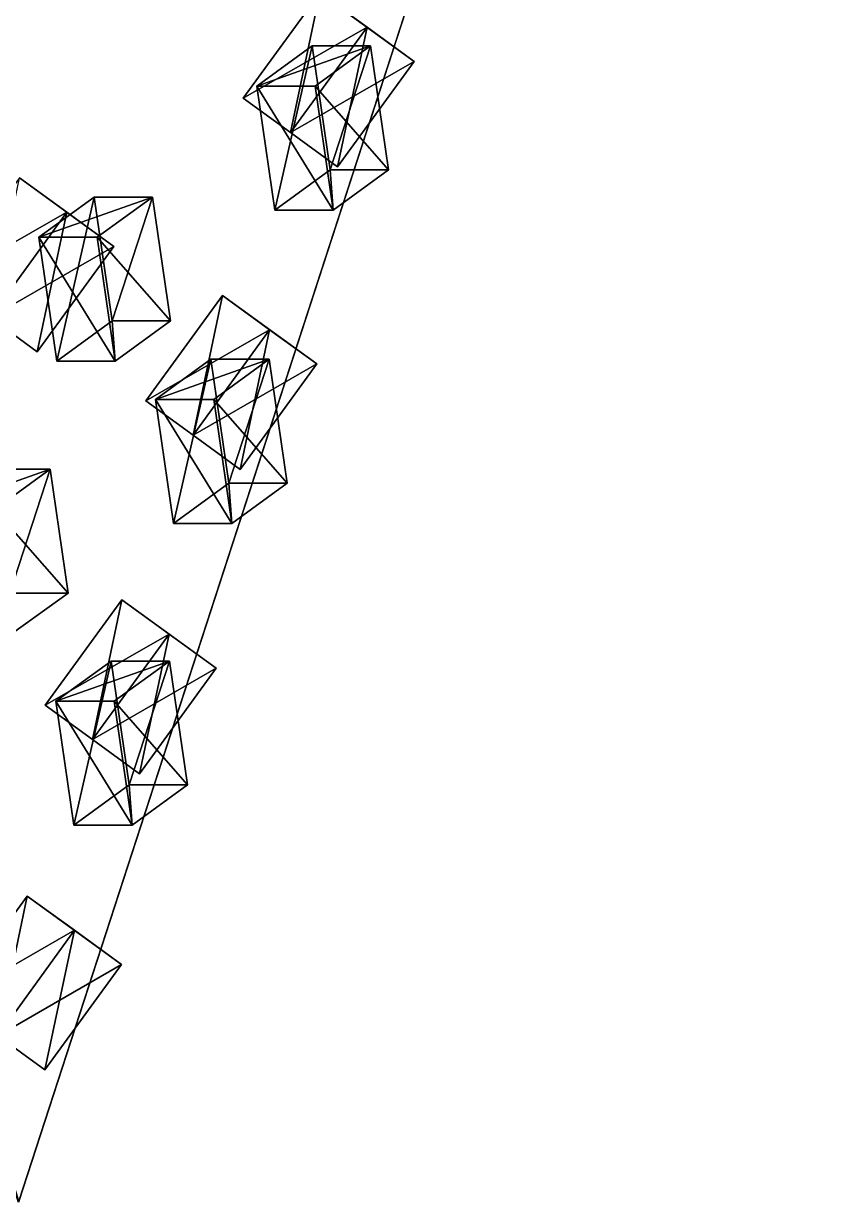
# Model space of a CAD drawing. Header units: metres. Extents: x -324 to 324, y -310 to 311.
# Drawn here: x 262.3 to 323.8, y -190.3 to -99.9 of the extents above; entities that cross this region are included whole.
import ezdxf

# ---------------------------------------------------------------- set-up
doc = ezdxf.new("R2010")
doc.units = ezdxf.units.M

msp = doc.modelspace()

# ---------------------------------------------------------------- linework, layer by layer
for p, q in [((261.9763, -190.21126, -938.09595), (323.78568, 7.632487e-05, -1061.6997)), ((323.74664, -0.101638794, -1061.904), (261.94806, -190.3165, -938.3003))]:
    msp.add_line(p, q)
for points in [[(161.96648, 117.557076, -738.10077), (261.9763, -190.21126, -938.09595), (323.78568, 7.632487e-05, -1061.6997), (323.78577, 0.00017632486, -1061.6996)], [(261.94806, -190.3165, -938.3003), (200.13196, -0.09587097, -1261.8992), (323.74664, -0.101638794, -1061.904), (323.74673, -0.10153879, -1061.9039)], [(282.81662, -108.2153, -1020.04706), (279.19867, -105.58671, -1017.8108), (285.07654, -97.496544, -1017.8108), (285.07663, -97.496445, -1017.81067)], [(288.69492, -100.12546, -1008.86676), (285.07654, -97.496544, -1017.8108), (279.19867, -105.58671, -1017.8108), (279.19876, -105.58661, -1017.81067)], [(285.07654, -97.496544, -1017.8108), (288.6945, -100.12514, -1020.04706), (282.81662, -108.2153, -1020.04706), (282.8167, -108.2152, -1020.04694)], [(292.31287, -102.75405, -1011.103), (288.6945, -100.12514, -1020.04706), (285.07654, -97.496544, -1017.8108), (285.07663, -97.496445, -1017.81067)], [(285.07654, -97.496544, -1017.8108), (288.69492, -100.12546, -1008.86676), (292.31287, -102.75405, -1011.103), (292.31296, -102.75395, -1011.1029)], [(279.19867, -105.58671, -1017.8108), (282.81705, -108.21562, -1008.86676), (288.69492, -100.12546, -1008.86676), (288.695, -100.12536, -1008.86664)], [(286.435, -110.844215, -1011.103), (282.81662, -108.2153, -1020.04706), (288.6945, -100.12514, -1020.04706), (288.69458, -100.12504, -1020.04694)], [(292.31287, -102.75405, -1011.103), (288.69492, -100.12546, -1008.86676), (282.81705, -108.21562, -1008.86676), (282.81714, -108.21552, -1008.86664)], [(288.6945, -100.12514, -1020.04706), (292.31287, -102.75405, -1011.103), (286.435, -110.844215, -1011.103), (286.4351, -110.84412, -1011.1029)], [(281.61383, -114.15905, -969.5408), (280.23172, -104.64848, -966.77686), (284.48538, -101.55831, -975.2832), (284.48547, -101.55821, -975.2831)], [(280.23172, -104.64848, -966.77686), (284.70374, -104.64848, -964.5406), (288.9574, -101.55831, -973.0469), (288.9575, -101.55821, -973.04675)], [(288.9574, -101.55831, -973.0469), (284.48538, -101.55831, -975.2832), (280.23172, -104.64848, -966.77686), (280.2318, -104.648384, -966.77673)], [(284.48538, -101.55831, -975.2832), (285.8675, -111.06888, -978.04706), (281.61383, -114.15905, -969.5408), (281.61392, -114.15895, -969.54065)], [(285.8675, -111.06888, -978.04706), (284.48538, -101.55831, -975.2832), (288.9574, -101.55831, -973.0469), (288.9575, -101.55821, -973.04675)], [(290.3395, -111.06888, -975.8108), (288.9574, -101.55831, -973.0469), (284.70374, -104.64848, -964.5406), (284.70383, -104.648384, -964.54047)], [(288.9574, -101.55831, -973.0469), (290.3395, -111.06888, -975.8108), (285.8675, -111.06888, -978.04706), (285.86758, -111.06878, -978.04694)], [(282.81705, -108.21562, -1008.86676), (286.435, -110.844215, -1011.103), (292.31287, -102.75405, -1011.103), (292.31296, -102.75395, -1011.1029)], [(286.08585, -114.15905, -967.30444), (284.70374, -104.64848, -964.5406), (280.23172, -104.64848, -966.77686), (280.2318, -104.648384, -966.77673)], [(280.23172, -104.64848, -966.77686), (281.61383, -114.15905, -969.5408), (286.08585, -114.15905, -967.30444), (286.08594, -114.15895, -967.3043)], [(284.70374, -104.64848, -964.5406), (286.08585, -114.15905, -967.30444), (290.3395, -111.06888, -975.8108), (290.3396, -111.06878, -975.81067)], [(282.81705, -108.21562, -1008.86676), (279.19867, -105.58671, -1017.8108), (282.81662, -108.2153, -1020.04706), (282.8167, -108.2152, -1020.04694)], [(282.81662, -108.2153, -1020.04706), (286.435, -110.844215, -1011.103), (282.81705, -108.21562, -1008.86676), (282.81714, -108.21552, -1008.86664)], [(286.08585, -114.15905, -967.30444), (281.61383, -114.15905, -969.5408), (285.8675, -111.06888, -978.04706), (285.86758, -111.06878, -978.04694)], [(285.8675, -111.06888, -978.04706), (290.3395, -111.06888, -975.8108), (286.08585, -114.15905, -967.30444), (286.08594, -114.15895, -967.3043)], [(265.65353, -114.32244, -1029.4564), (262.03516, -111.69353, -1038.4005), (256.1573, -119.78369, -1038.4005), (256.15738, -119.78359, -1038.4004)], [(262.03516, -111.69353, -1038.4005), (265.6531, -114.32212, -1040.6368), (259.77524, -122.412285, -1040.6368), (259.77533, -122.412186, -1040.6367)], [(269.27148, -116.951035, -1031.6927), (265.6531, -114.32212, -1040.6368), (262.03516, -111.69353, -1038.4005), (262.03525, -111.69343, -1038.4004)], [(262.03516, -111.69353, -1038.4005), (265.65353, -114.32244, -1029.4564), (269.27148, -116.951035, -1031.6927), (269.27158, -116.950935, -1031.6926)], [(264.8938, -125.76418, -936.1048), (263.5117, -116.25362, -933.3409), (267.76535, -113.163445, -941.8472), (267.76544, -113.163345, -941.8471)], [(263.5117, -116.25362, -933.3409), (267.9837, -116.25362, -931.1046), (272.23737, -113.163445, -939.6109), (272.23746, -113.163345, -939.6108)], [(272.23737, -113.163445, -939.6109), (267.76535, -113.163445, -941.8472), (263.5117, -116.25362, -933.3409), (263.51178, -116.25352, -933.34076)], [(267.76535, -113.163445, -941.8472), (269.14746, -122.67401, -944.6111), (264.8938, -125.76418, -936.1048), (264.8939, -125.764084, -936.1047)], [(269.14746, -122.67401, -944.6111), (267.76535, -113.163445, -941.8472), (272.23737, -113.163445, -939.6109), (272.23746, -113.163345, -939.6108)], [(273.61948, -122.67401, -942.3748), (272.23737, -113.163445, -939.6109), (267.9837, -116.25362, -931.1046), (267.9838, -116.25352, -931.1045)], [(272.23737, -113.163445, -939.6109), (273.61948, -122.67401, -942.3748), (269.14746, -122.67401, -944.6111), (269.14755, -122.67391, -944.61096)], [(256.1573, -119.78369, -1038.4005), (259.77567, -122.412605, -1029.4564), (265.65353, -114.32244, -1029.4564), (265.65363, -114.32234, -1029.4563)], [(263.39362, -125.0412, -1031.6927), (259.77524, -122.412285, -1040.6368), (265.6531, -114.32212, -1040.6368), (265.6532, -114.32202, -1040.6367)], [(269.27148, -116.951035, -1031.6927), (265.65353, -114.32244, -1029.4564), (259.77567, -122.412605, -1029.4564), (259.77576, -122.412506, -1029.4563)], [(265.6531, -114.32212, -1040.6368), (269.27148, -116.951035, -1031.6927), (263.39362, -125.0412, -1031.6927), (263.3937, -125.0411, -1031.6926)], [(269.3658, -125.76418, -933.86847), (267.9837, -116.25362, -931.1046), (263.5117, -116.25362, -933.3409), (263.51178, -116.25352, -933.34076)], [(263.5117, -116.25362, -933.3409), (264.8938, -125.76418, -936.1048), (269.3658, -125.76418, -933.86847), (269.3659, -125.764084, -933.86835)], [(267.9837, -116.25362, -931.1046), (269.3658, -125.76418, -933.86847), (273.61948, -122.67401, -942.3748), (273.61957, -122.67391, -942.3747)], [(259.77567, -122.412605, -1029.4564), (263.39362, -125.0412, -1031.6927), (269.27148, -116.951035, -1031.6927), (269.27158, -116.950935, -1031.6926)], [(275.34415, -131.4321, -1004.8467), (271.7262, -128.80351, -1002.6104), (277.60406, -120.71334, -1002.6104), (277.60416, -120.71324, -1002.6103)], [(281.22244, -123.342255, -993.6664), (277.60406, -120.71334, -1002.6104), (271.7262, -128.80351, -1002.6104), (271.7263, -128.8034, -1002.6103)], [(277.60406, -120.71334, -1002.6104), (281.22202, -123.341934, -1004.8467), (275.34415, -131.4321, -1004.8467), (275.34424, -131.43199, -1004.84656)], [(284.8404, -125.97085, -995.90265), (281.22202, -123.341934, -1004.8467), (277.60406, -120.71334, -1002.6104), (277.60416, -120.71324, -1002.6103)], [(277.60406, -120.71334, -1002.6104), (281.22244, -123.342255, -993.6664), (284.8404, -125.97085, -995.90265), (284.84048, -125.97075, -995.9025)], [(259.77524, -122.412285, -1040.6368), (263.39362, -125.0412, -1031.6927), (259.77567, -122.412605, -1029.4564), (259.77576, -122.412506, -1029.4563)], [(269.3658, -125.76418, -933.86847), (264.8938, -125.76418, -936.1048), (269.14746, -122.67401, -944.6111), (269.14755, -122.67391, -944.61096)], [(269.14746, -122.67401, -944.6111), (273.61948, -122.67401, -942.3748), (269.3658, -125.76418, -933.86847), (269.3659, -125.764084, -933.86835)], [(271.7262, -128.80351, -1002.6104), (275.34457, -131.43242, -993.6664), (281.22244, -123.342255, -993.6664), (281.22253, -123.342155, -993.66626)], [(278.96252, -134.06102, -995.90265), (275.34415, -131.4321, -1004.8467), (281.22202, -123.341934, -1004.8467), (281.2221, -123.341835, -1004.84656)], [(284.8404, -125.97085, -995.90265), (281.22244, -123.342255, -993.6664), (275.34457, -131.43242, -993.6664), (275.34467, -131.43231, -993.66626)], [(281.22202, -123.341934, -1004.8467), (284.8404, -125.97085, -995.90265), (278.96252, -134.06102, -995.90265), (278.96262, -134.06091, -995.9025)], [(273.8474, -138.21223, -954.0098), (272.4653, -128.70168, -951.2459), (276.71896, -125.611496, -959.75226), (276.71906, -125.6114, -959.75214)], [(272.4653, -128.70168, -951.2459), (276.93732, -128.70168, -949.00964), (281.19098, -125.611496, -957.5159), (281.19107, -125.6114, -957.5158)], [(281.19098, -125.611496, -957.5159), (276.71896, -125.611496, -959.75226), (272.4653, -128.70168, -951.2459), (272.4654, -128.70157, -951.2458)], [(276.71896, -125.611496, -959.75226), (278.10107, -135.12206, -962.5161), (273.8474, -138.21223, -954.0098), (273.8475, -138.21213, -954.0097)], [(278.10107, -135.12206, -962.5161), (276.71896, -125.611496, -959.75226), (281.19098, -125.611496, -957.5159), (281.19107, -125.6114, -957.5158)], [(282.5731, -135.12206, -960.27985), (281.19098, -125.611496, -957.5159), (276.93732, -128.70168, -949.00964), (276.9374, -128.70157, -949.0095)], [(281.19098, -125.611496, -957.5159), (282.5731, -135.12206, -960.27985), (278.10107, -135.12206, -962.5161), (278.10117, -135.12195, -962.516)], [(275.34457, -131.43242, -993.6664), (278.96252, -134.06102, -995.90265), (284.8404, -125.97085, -995.90265), (284.84048, -125.97075, -995.9025)], [(275.34457, -131.43242, -993.6664), (271.7262, -128.80351, -1002.6104), (275.34415, -131.4321, -1004.8467), (275.34424, -131.43199, -1004.84656)], [(278.31943, -138.21223, -951.7735), (276.93732, -128.70168, -949.00964), (272.4653, -128.70168, -951.2459), (272.4654, -128.70157, -951.2458)], [(272.4653, -128.70168, -951.2459), (273.8474, -138.21223, -954.0098), (278.31943, -138.21223, -951.7735), (278.31952, -138.21213, -951.7734)], [(276.93732, -128.70168, -949.00964), (278.31943, -138.21223, -951.7735), (282.5731, -135.12206, -960.27985), (282.57318, -135.12195, -960.2797)], [(275.34415, -131.4321, -1004.8467), (278.96252, -134.06102, -995.90265), (275.34457, -131.43242, -993.6664), (275.34467, -131.43231, -993.66626)], [(255.64679, -137.12935, -917.613), (260.1188, -137.12935, -915.3767), (264.37247, -134.03917, -923.883), (264.37256, -134.03906, -923.8829)], [(264.37247, -134.03917, -923.883), (259.90045, -134.03917, -926.1193), (255.64679, -137.12935, -917.613), (255.6469, -137.12924, -917.61285)], [(261.28256, -143.54973, -928.8832), (259.90045, -134.03917, -926.1193), (264.37247, -134.03917, -923.883), (264.37256, -134.03906, -923.8829)], [(265.75458, -143.54973, -926.6469), (264.37247, -134.03917, -923.883), (260.1188, -137.12935, -915.3767), (260.1189, -137.12924, -915.3766)], [(264.37247, -134.03917, -923.883), (265.75458, -143.54973, -926.6469), (261.28256, -143.54973, -928.8832), (261.28265, -143.54962, -928.88306)], [(278.31943, -138.21223, -951.7735), (273.8474, -138.21223, -954.0098), (278.10107, -135.12206, -962.5161), (278.10117, -135.12195, -962.516)], [(278.10107, -135.12206, -962.5161), (282.5731, -135.12206, -960.27985), (278.31943, -138.21223, -951.7735), (278.31952, -138.21213, -951.7734)], [(260.1188, -137.12935, -915.3767), (261.50092, -146.63991, -918.14056), (265.75458, -143.54973, -926.6469), (265.75467, -143.54962, -926.6468)], [(261.28256, -143.54973, -928.8832), (265.75458, -143.54973, -926.6469), (261.50092, -146.63991, -918.14056), (261.501, -146.6398, -918.14044)], [(267.62717, -154.78954, -989.8765), (264.00922, -152.16095, -987.64026), (269.8871, -144.07077, -987.64026), (269.88718, -144.07066, -987.64014)], [(273.50546, -146.69969, -978.6962), (269.8871, -144.07077, -987.64026), (264.00922, -152.16095, -987.64026), (264.0093, -152.16084, -987.64014)], [(269.8871, -144.07077, -987.64026), (273.50504, -146.69937, -989.8765), (267.62717, -154.78954, -989.8765), (267.62726, -154.78943, -989.8764)], [(277.1234, -149.32828, -980.9325), (273.50504, -146.69937, -989.8765), (269.8871, -144.07077, -987.64026), (269.88718, -144.07066, -987.64014)], [(269.8871, -144.07077, -987.64026), (273.50546, -146.69969, -978.6962), (277.1234, -149.32828, -980.9325), (277.1235, -149.32817, -980.9324)], [(264.00922, -152.16095, -987.64026), (267.6276, -154.78986, -978.6962), (273.50546, -146.69969, -978.6962), (273.50555, -146.69958, -978.6961)], [(271.24554, -157.41846, -980.9325), (267.62717, -154.78954, -989.8765), (273.50504, -146.69937, -989.8765), (273.50513, -146.69926, -989.8764)], [(277.1234, -149.32828, -980.9325), (273.50546, -146.69969, -978.6962), (267.6276, -154.78986, -978.6962), (267.6277, -154.78975, -978.6961)], [(273.50504, -146.69937, -989.8765), (277.1234, -149.32828, -980.9325), (271.24554, -157.41846, -980.9325), (271.24564, -157.41835, -980.9324)], [(266.1933, -161.37158, -938.7035), (264.8112, -151.86102, -935.9396), (269.06485, -148.77084, -944.4459), (269.06494, -148.77074, -944.4458)], [(264.8112, -151.86102, -935.9396), (269.2832, -151.86102, -933.7033), (273.53687, -148.77084, -942.2096), (273.53696, -148.77074, -942.2095)], [(273.53687, -148.77084, -942.2096), (269.06485, -148.77084, -944.4459), (264.8112, -151.86102, -935.9396), (264.81128, -151.86092, -935.93945)], [(269.06485, -148.77084, -944.4459), (270.44696, -158.2814, -947.2098), (266.1933, -161.37158, -938.7035), (266.1934, -161.37148, -938.70337)], [(270.44696, -158.2814, -947.2098), (269.06485, -148.77084, -944.4459), (273.53687, -148.77084, -942.2096), (273.53696, -148.77074, -942.2095)], [(274.91898, -158.2814, -944.9735), (273.53687, -148.77084, -942.2096), (269.2832, -151.86102, -933.7033), (269.2833, -151.86092, -933.7032)], [(273.53687, -148.77084, -942.2096), (274.91898, -158.2814, -944.9735), (270.44696, -158.2814, -947.2098), (270.44705, -158.2813, -947.20966)], [(267.6276, -154.78986, -978.6962), (271.24554, -157.41846, -980.9325), (277.1234, -149.32828, -980.9325), (277.1235, -149.32817, -980.9324)], [(270.6653, -161.37158, -936.46716), (269.2832, -151.86102, -933.7033), (264.8112, -151.86102, -935.9396), (264.81128, -151.86092, -935.93945)], [(264.8112, -151.86102, -935.9396), (266.1933, -161.37158, -938.7035), (270.6653, -161.37158, -936.46716), (270.6654, -161.37148, -936.46704)], [(269.2832, -151.86102, -933.7033), (270.6653, -161.37158, -936.46716), (274.91898, -158.2814, -944.9735), (274.91907, -158.2813, -944.9734)], [(267.6276, -154.78986, -978.6962), (264.00922, -152.16095, -987.64026), (267.62717, -154.78954, -989.8765), (267.62726, -154.78943, -989.8764)], [(267.62717, -154.78954, -989.8765), (271.24554, -157.41846, -980.9325), (267.6276, -154.78986, -978.6962), (267.6277, -154.78975, -978.6961)], [(270.6653, -161.37158, -936.46716), (266.1933, -161.37158, -938.7035), (270.44696, -158.2814, -947.2098), (270.44705, -158.2813, -947.20966)], [(270.44696, -158.2814, -947.2098), (274.91898, -158.2814, -944.9735), (270.6653, -161.37158, -936.46716), (270.6654, -161.37148, -936.46704)], [(260.3642, -177.522, -974.90643), (256.74625, -174.89342, -972.67017), (262.6241, -166.80324, -972.67017), (262.6242, -166.80313, -972.67004)], [(266.2425, -169.43216, -963.72614), (262.6241, -166.80324, -972.67017), (256.74625, -174.89342, -972.67017), (256.74634, -174.89331, -972.67004)], [(262.6241, -166.80324, -972.67017), (266.24207, -169.43184, -974.90643), (260.3642, -177.522, -974.90643), (260.3643, -177.5219, -974.9063)], [(269.86044, -172.06075, -965.9624), (266.24207, -169.43184, -974.90643), (262.6241, -166.80324, -972.67017), (262.6242, -166.80313, -972.67004)], [(262.6241, -166.80324, -972.67017), (266.2425, -169.43216, -963.72614), (269.86044, -172.06075, -965.9624), (269.86053, -172.06064, -965.9623)], [(256.74625, -174.89342, -972.67017), (260.36462, -177.52232, -963.72614), (266.2425, -169.43216, -963.72614), (266.24258, -169.43205, -963.726)], [(263.98257, -180.15092, -965.9624), (260.3642, -177.522, -974.90643), (266.24207, -169.43184, -974.90643), (266.24216, -169.43173, -974.9063)], [(269.86044, -172.06075, -965.9624), (266.2425, -169.43216, -963.72614), (260.36462, -177.52232, -963.72614), (260.36472, -177.52222, -963.726)], [(266.24207, -169.43184, -974.90643), (269.86044, -172.06075, -965.9624), (263.98257, -180.15092, -965.9624), (263.98267, -180.15082, -965.9623)], [(260.36462, -177.52232, -963.72614), (263.98257, -180.15092, -965.9624), (269.86044, -172.06075, -965.9624), (269.86053, -172.06064, -965.9623)], [(260.3642, -177.522, -974.90643), (263.98257, -180.15092, -965.9624), (260.36462, -177.52232, -963.72614), (260.36472, -177.52222, -963.726)]]:
    msp.add_3dface(points)

doc.saveas('drawing.dxf')
